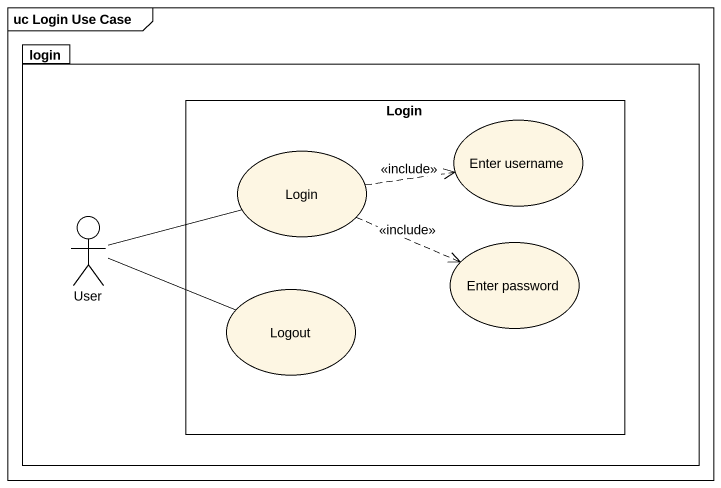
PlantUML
@startuml
mainframe uc Login Use Case
package login {
  rectangle Login {
    usecase "Login" as Login_2
    usecase "Enter username" as Enter_username
    usecase "Enter password" as Enter_password
    usecase Logout
  }
  actor User
}
Login_2 .right.> Enter_username : <<include>>
Login_2 .right.> Enter_password : <<include>>
User -right- Login_2
User -right- Logout
@enduml
